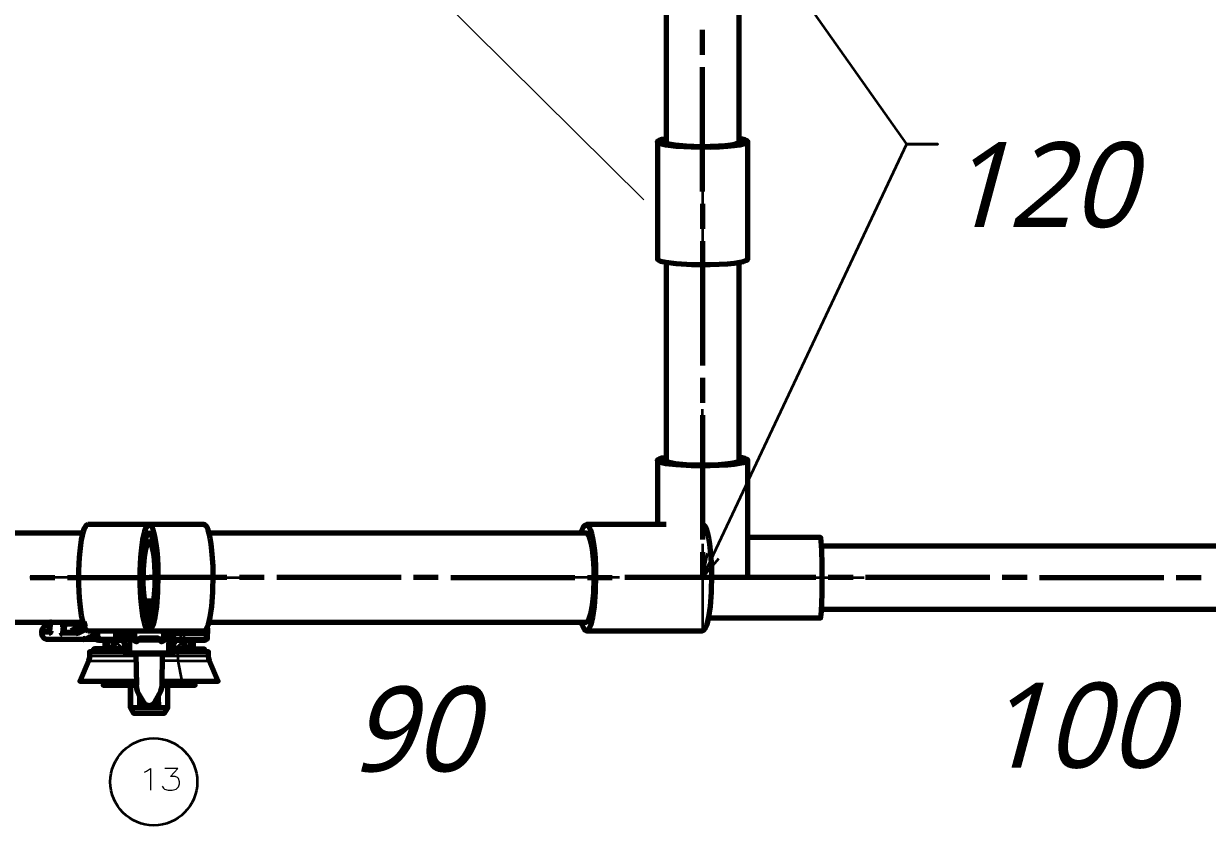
# Model space of a CAD drawing. Header units: millimetres. Extents: x 0 to 174, y 0 to 33.
# Drawn here: x 44.47 to 48.22, y 8.135 to 10.674 of the extents above; entities that cross this region are included whole.
import ezdxf

# ---------------------------------------------------------------- set-up
doc = ezdxf.new("R2010")
doc.units = ezdxf.units.MM
doc.layers.add('PDF_Geomertry', color=7, linetype='Continuous', true_color=0x405f80)
doc.layers.add('PDF_Text', color=7, linetype='Continuous')
doc.styles.add('PDF Lucida Handwriting Italic', font='')
doc.styles.get('PDF Lucida Handwriting Italic').set_extended_font_data('Lucida Handwriting', italic=True)

# ---------------------------------------------------------------- blocks, each defined once
blk = doc.blocks.new('SYM_13_034')
at = {"layer": 'PDF_Geomertry', "lineweight": 70}
for points in [[(-0.1032, 0.0993), (-0.2572, 0.0993), (-0.2592, 0.0994), (-0.2682, 0.1026), (-0.2746, 0.1097), (-0.2769, 0.119), (-0.2769, 0.1246), (-0.2747, 0.1335), (-0.2685, 0.1407), (-0.2486, 0.1546)], [(-0.2469, 0.1553), (-0.2471, 0.1553), (-0.2475, 0.155), (-0.2554, 0.1496)], [(-0.2486, 0.1524), (-0.2476, 0.1547)], [(-0.2465, 0.1535), (-0.2482, 0.1521)], [(-0.244, 0.1543), (-0.2465, 0.1535), (-0.2468, 0.1543), (-0.2467, 0.1546), (-0.2465, 0.155)], [(-0.209, 0.1546), (-0.2093, 0.1511), (-0.2093, 0.151), (-0.2093, 0.1507)], [(-0.2093, 0.1513), (-0.2093, 0.1506), (-0.209, 0.15), (-0.2086, 0.1496), (-0.2082, 0.1492), (-0.2074, 0.149), (-0.2036, 0.149)], [(-0.1458, 0.15), (-0.1863, 0.15), (-0.2036, 0.15), (-0.2032, 0.1546)], [(-0.2764, 0.1281), (-0.2767, 0.1246), (-0.2765, 0.1247), (-0.2765, 0.125), (-0.2761, 0.1253), (-0.2753, 0.1256), (-0.2726, 0.126), (-0.2725, 0.1274)], [(-0.2767, 0.1246), (-0.2765, 0.1197), (-0.2765, 0.1194), (-0.2765, 0.1194)], [(-0.276, 0.119), (-0.2746, 0.1219), (-0.2721, 0.1229), (-0.2726, 0.1229)], [(-0.276, 0.1189), (-0.276, 0.119), (-0.274, 0.1189), (-0.2732, 0.1221), (-0.2725, 0.1228), (-0.2722, 0.1229), (-0.2721, 0.1229)], [(-0.2543, 0.1189), (-0.2499, 0.1203), (-0.2471, 0.1239), (-0.2465, 0.1261)], [(-0.2104, 0.1154), (-0.2129, 0.1163), (-0.2143, 0.1183), (-0.2144, 0.1197)], [(-0.2104, 0.1396), (-0.2099, 0.1453)], [(-0.1437, 0.1435), (-0.1819, 0.1228), (-0.1865, 0.1211), (-0.1912, 0.1204), (-0.2061, 0.1204), (-0.2057, 0.1253), (-0.204, 0.144)], [(-0.1331, 0.1493), (-0.1529, 0.144), (-0.1843, 0.1271)], [(-0.1418, 0.1388), (-0.174, 0.1221)], [(-0.1376, 0.1313), (-0.16, 0.1197), (-0.1731, 0.1203)], [(-0.16, 0.1197), (-0.1646, 0.1179), (-0.1693, 0.1174)], [(-0.1313, 0.1271), (0.025, 0.1271)], [(-0.1056, 0.1271), (-0.1054, 0.1046), (-0.1043, 0.1007), (-0.1014, 0.0978), (-0.0975, 0.0968), (-0.0967, 0.0968), (-0.0956, 0.0968), (-0.0462, 0.0968), (-0.0333, 0.0968)], [(-0.0351, 0.1271), (-0.0347, 0.1046), (-0.0344, 0.1024), (-0.0318, 0.0983), (-0.0274, 0.0968)], [(-0.0186, 0.0942), (-0.019, 0.1181), (-0.0236, 0.1271)], [(-0.0187, 0.1271), (-0.019, 0.1181), (-0.0179, 0.1181)], [(0.0121, 0.1279), (0.0096, 0.1224), (0.009, 0.1181), (0.005, 0.1181), (-0.0021, 0.1181), (-0.0143, 0.1181), (-0.0156, 0.1181), (-0.0154, 0.1271)], [(-0.0156, 0.1181), (-0.0146, 0.0613), (-0.0135, 0.0574), (-0.0107, 0.0546), (-0.0068, 0.0535), (-0.0063, 0.0535), (0.0057, 0.0535), (0.1206, 0.0535), (0.1325, 0.0535), (0.1331, 0.0535), (0.136, 0.054), (0.1385, 0.0557), (0.1403, 0.0582), (0.1408, 0.0613)], [(0.009, 0.1181), (0.0163, 0.1182), (0.0168, 0.1182), (0.0168, 0.1182), (0.0168, 0.1094), (0.0168, 0.1094), (0.0158, 0.1094), (0.009, 0.1096), (0.0096, 0.1051), (0.0112, 0.1011), (0.014, 0.0975), (0.0176, 0.0949), (0.0215, 0.0933), (0.0257, 0.0928), (0.0257, 0.1006)], [(0.0169, 0.1182), (0.0182, 0.1229), (0.0257, 0.1271), (0.1006, 0.1271), (0.1051, 0.1258), (0.1094, 0.1182), (0.1094, 0.1094), (0.1081, 0.1047), (0.1006, 0.1006), (0.0929, 0.1006), (0.0919, 0.1014), (0.0918, 0.1031), (0.0344, 0.1031), (0.0343, 0.1014), (0.0333, 0.1006), (0.0257, 0.1006), (0.0211, 0.1019), (0.0169, 0.1094)], [(0.1094, 0.1182), (0.1094, 0.1182), (0.1104, 0.1182), (0.1172, 0.1181)], [(0.1418, 0.1181), (0.1406, 0.1181), (0.1283, 0.1181), (0.1213, 0.1181), (0.1172, 0.1181), (0.1167, 0.1225), (0.1144, 0.1274)], [(0.1325, 0.0535), (0.1361, 0.0546), (0.1386, 0.0574), (0.1396, 0.0613), (0.1408, 0.0613), (0.1418, 0.1181), (0.1417, 0.1271)], [(0.2486, 0.1181), (0.2407, 0.1181), (0.1731, 0.1181), (0.1639, 0.1181), (0.1443, 0.1181)], [(0.1547, 0.1046), (0.1542, 0.1015), (0.1525, 0.099), (0.1501, 0.0974), (0.1474, 0.0968), (0.1563, 0.0968), (0.1729, 0.0968), (0.2407, 0.0968), (0.2478, 0.1013), (0.2486, 0.1047), (0.2486, 0.1181), (0.2486, 0.1403)], [(0.2463, 0.1193), (0.2463, 0.1194), (0.2463, 0.1349), (0.2483, 0.1349), (0.2486, 0.1349), (0.2486, 0.1225), (0.2486, 0.1186)], [(-0.2572, 0.1003), (-0.1457, 0.1003), (-0.141, 0.1008), (-0.1367, 0.1025)], [(-0.1457, 0.1022), (-0.1415, 0.1028), (-0.1375, 0.1043)], [(-0.1456, 0.0996), (-0.141, 0.1001), (-0.1364, 0.1018)], [(-0.1342, 0.101), (-0.1353, 0.1018), (-0.1358, 0.1019), (-0.1364, 0.1018), (-0.1232, 0.1088)], [(-0.1054, 0.1046), (-0.0964, 0.1046), (-0.0956, 0.1046), (-0.0956, 0.0968)], [(-0.1051, 0.1046), (-0.104, 0.1003), (-0.1006, 0.0974)], [(-0.0768, 0.0964), (-0.0769, 0.0928), (-0.0769, 0.0922), (-0.0769, 0.0921)], [(-0.0457, 0.0806), (-0.0478, 0.0838), (-0.0486, 0.0876)], [(-0.0462, 0.1046), (-0.0462, 0.0968)], [(-0.0371, 0.1046), (-0.0364, 0.1015), (-0.0349, 0.099), (-0.0324, 0.0974), (-0.0296, 0.0968), (-0.0274, 0.0968), (-0.0207, 0.0968), (-0.0244, 0.0978), (-0.0271, 0.1007), (-0.0282, 0.1046)], [(-0.02, 0.0943), (-0.0182, 0.0906)], [(-0.0186, 0.094), (-0.0181, 0.0906), (-0.0171, 0.0886)], [(-0.0175, 0.0922), (-0.0157, 0.0865), (-0.015, 0.0808)], [(0.0333, 0.1006), (0.0333, 0.1006), (0.0336, 0.1006), (0.0926, 0.1006), (0.0929, 0.1006)], [(0.0343, 0.1014), (0.0343, 0.1013), (0.0342, 0.1007), (0.0336, 0.1006)], [(0.1006, 0.1006), (0.1006, 0.0928), (0.1049, 0.0933), (0.109, 0.0951), (0.1125, 0.0978), (0.1151, 0.1014), (0.1167, 0.1053), (0.1172, 0.1096), (0.11, 0.1094), (0.1094, 0.1094), (0.1094, 0.1094)], [(0.1413, 0.0808), (0.1419, 0.0865), (0.1437, 0.0922)], [(0.1414, 0.0838), (0.1429, 0.0879)], [(0.1433, 0.0886), (0.1464, 0.0942)], [(0.1517, 0.069), (0.1568, 0.069), (0.1571, 0.069), (0.1583, 0.0692), (0.1604, 0.07), (0.1612, 0.0707), (0.1608, 0.071), (0.1517, 0.075)], [(0.1636, 0.1046), (0.1626, 0.1007), (0.1599, 0.0978), (0.1563, 0.0968)], [(0.1729, 0.1046), (0.1729, 0.0968)], [(-0.0147, 0.06), (-0.1254, 0.06), (-0.1254, 0.0475), (-0.126, 0.0415), (-0.1286, 0.0321), (-0.1561, -0.0329), (0.0228, -0.0329)], [(-0.0165, 0.0679), (-0.0732, 0.0683), (-0.1069, 0.069), (-0.1089, 0.0692), (-0.109, 0.0692), (-0.109, 0.0692), (-0.1092, 0.0693), (-0.1115, 0.0686), (-0.1133, 0.0668), (-0.114, 0.0643)], [(-0.064, 0.0686), (-0.0708, 0.0686)], [(-0.039, 0.0703), (-0.0457, 0.0736), (-0.064, 0.0736), (-0.064, 0.0686), (-0.0315, 0.0686), (-0.0318, 0.0686)], [(-0.035, 0.0707), (-0.0332, 0.0694), (-0.0308, 0.069), (-0.0308, 0.069), (-0.0253, 0.069)], [(-0.0133, 0.0613), (-0.0128, 0.0582), (-0.0112, 0.0557), (-0.009, 0.054), (-0.0063, 0.0535)], [(0.0212, 0.0535), (0.0231, -0.0456)], [(0.105, 0.0535), (0.1033, -0.0456), (0.1022, -0.0551), (0.0997, -0.0647), (0.0956, -0.0735), (0.0799, -0.1006), (0.0789, -0.1022), (0.0715, -0.1083), (0.0622, -0.1103), (0.0531, -0.1075), (0.0464, -0.1006), (0.0307, -0.0735), (0.0267, -0.0647), (0.024, -0.0553), (0.0229, -0.0456)], [(0.1035, -0.0329), (0.1683, -0.0329), (0.2824, -0.0329), (0.2549, 0.0321), (0.2529, 0.0378), (0.2517, 0.0475), (0.2517, 0.06), (0.1536, 0.06), (0.14, 0.06)], [(0.1331, 0.0536), (0.1346, 0.0536)], [(0.2403, 0.0643), (0.2396, 0.0668), (0.2378, 0.0686), (0.2354, 0.0693), (0.2353, 0.0692), (0.2353, 0.0692), (0.2351, 0.0692), (0.2331, 0.069), (0.2146, 0.0685), (0.1468, 0.0679)], [(0.1581, 0.0686), (0.1578, 0.0686), (0.1903, 0.0686), (0.1903, 0.0736), (0.1719, 0.0736), (0.1653, 0.0703), (0.1635, 0.0708), (0.1628, 0.0708), (0.1618, 0.0704), (0.1599, 0.069), (0.1578, 0.0686), (0.1617, 0.069), (0.1653, 0.0703)], [(0.1903, 0.0686), (0.1971, 0.0686)], [(0.201, 0.0736), (0.2024, 0.0738), (0.2025, 0.0738), (0.2025, 0.0738)], [(0.2044, 0.0688), (0.2074, 0.0688), (0.2075, 0.0688)], [(0.2399, 0.0651), (0.2394, 0.0671)], [(-0.0763, -0.0329), (-0.0825, -0.045), (0.0229, -0.045)], [(0.1033, -0.045), (0.1329, -0.045), (0.2087, -0.045), (0.2025, -0.0329)], [(0.1222, -0.1175), (0.004, -0.1175), (0.004, -0.045), (0.004, -0.1175), (0.0139, -0.1344), (0.1124, -0.1344), (0.1222, -0.1175), (0.1222, -0.0449)], [(0.0347, -0.0804), (0.0332, -0.1174), (0.0335, -0.0979), (0.0336, -0.0785)], [(0.0915, -0.0804), (0.0931, -0.1174), (0.0928, -0.0979), (0.0926, -0.0785)]]:
    blk.add_lwpolyline(points, dxfattribs=at)
at = {"layer": 'PDF_Geomertry', "lineweight": 35}
for points in [[(-0.2572, 0.1022), (-0.264, 0.1038), (-0.2712, 0.1099), (-0.274, 0.1189), (-0.2543, 0.1189), (-0.2543, 0.1229), (-0.2519, 0.1238), (-0.2507, 0.1253), (-0.2504, 0.1265), (-0.2465, 0.1261), (-0.244, 0.1543), (-0.2435, 0.1546)], [(-0.2547, 0.1235), (-0.2533, 0.1236), (-0.2521, 0.1244), (-0.2512, 0.1256), (-0.2508, 0.1269), (-0.2504, 0.1265), (-0.2482, 0.1521), (-0.2486, 0.1524)], [(-0.2093, 0.1546), (-0.2125, 0.1196), (-0.2126, 0.1196), (-0.2144, 0.1197), (-0.2114, 0.1546)], [(-0.2121, 0.1196), (-0.2121, 0.1199), (-0.2121, 0.1201), (-0.2104, 0.1396), (-0.2097, 0.1394), (-0.2083, 0.1394), (-0.2079, 0.1436), (-0.2092, 0.144), (-0.2096, 0.1444), (-0.2099, 0.1449), (-0.2099, 0.1453), (-0.2093, 0.1513), (-0.2093, 0.1511)], [(-0.1529, 0.15), (-0.1529, 0.1492), (-0.1529, 0.144), (-0.204, 0.144)], [(-0.1863, 0.15), (-0.1858, 0.1546)], [(-0.2726, 0.126), (-0.2726, 0.1235), (-0.274, 0.1231), (-0.2754, 0.1222), (-0.2763, 0.121), (-0.2765, 0.1194), (-0.2761, 0.119), (-0.2769, 0.119)], [(-0.2769, 0.1246), (-0.2767, 0.1246)], [(-0.2725, 0.1274), (-0.2764, 0.1281), (-0.2746, 0.1332), (-0.2683, 0.1404), (-0.2554, 0.1496), (-0.2532, 0.1463), (-0.2661, 0.1372), (-0.2683, 0.1404), (-0.2685, 0.1407)], [(-0.2722, 0.1229), (-0.2742, 0.1225), (-0.2756, 0.121), (-0.2761, 0.119), (-0.276, 0.1189), (-0.2735, 0.1097), (-0.2668, 0.1029), (-0.2576, 0.1003), (-0.2572, 0.1003)], [(-0.276, 0.1189), (-0.274, 0.1189)], [(-0.274, 0.1189), (-0.274, 0.1189)], [(-0.251, 0.1269), (-0.2514, 0.1256), (-0.2522, 0.1244), (-0.2535, 0.1236), (-0.2547, 0.1235), (-0.2543, 0.1229), (-0.2721, 0.1229), (-0.2722, 0.1229), (-0.2726, 0.1235), (-0.2547, 0.1235), (-0.2547, 0.1274), (-0.2725, 0.1274), (-0.2718, 0.1297), (-0.2661, 0.1372)], [(-0.1693, 0.1174), (-0.1693, 0.1154), (-0.2104, 0.1154), (-0.2104, 0.1174), (-0.2115, 0.1176), (-0.2122, 0.1185), (-0.2125, 0.1196), (-0.2121, 0.1201), (-0.2101, 0.12), (-0.1824, 0.12), (-0.1781, 0.1206), (-0.174, 0.1221), (-0.1731, 0.1203), (-0.141, 0.1369)], [(-0.2101, 0.12), (-0.2101, 0.1181), (-0.1824, 0.1181), (-0.1693, 0.1174), (-0.2104, 0.1174), (-0.2101, 0.1181), (-0.2114, 0.1185), (-0.2118, 0.119), (-0.2121, 0.1196), (-0.2101, 0.12), (-0.2083, 0.1394), (-0.2044, 0.1394)], [(-0.2042, 0.1436), (-0.2079, 0.1436), (-0.2074, 0.149)], [(-0.1912, 0.1204), (-0.1912, 0.1206), (-0.1912, 0.1254), (-0.2057, 0.1253)], [(-0.1819, 0.1228), (-0.1843, 0.1271), (-0.1876, 0.1258), (-0.1912, 0.1254)], [(-0.1824, 0.12), (-0.1824, 0.1181), (-0.1776, 0.1186), (-0.1731, 0.1203)], [(-0.1592, 0.1179), (-0.164, 0.1161), (-0.1693, 0.1154)], [(-0.1364, 0.1297), (-0.1592, 0.1179), (-0.16, 0.1197)], [(-0.1421, 0.1394), (-0.1514, 0.1394)], [(-0.1407, 0.1394), (-0.1397, 0.1376)], [(-0.1367, 0.1025), (-0.1375, 0.1043), (-0.1056, 0.121)], [(-0.1056, 0.1188), (-0.1367, 0.1025), (-0.1364, 0.1018)], [(-0.1342, 0.101), (-0.121, 0.1044), (-0.1054, 0.1125)], [(-0.121, 0.1044), (-0.1232, 0.1088), (-0.1056, 0.1181)], [(-0.0957, 0.1271), (-0.0956, 0.1046), (-0.0462, 0.1046), (-0.0465, 0.1271)], [(-0.0374, 0.1271), (-0.0371, 0.1046), (-0.0347, 0.1046), (-0.0282, 0.1046), (-0.0261, 0.1042), (-0.0242, 0.1028), (-0.0206, 0.0978), (-0.0186, 0.094)], [(-0.0186, 0.0942), (-0.0175, 0.0922), (-0.0179, 0.1181), (-0.0178, 0.1271)], [(-0.0146, 0.0613), (-0.0133, 0.0613), (-0.0014, 0.0613), (-0.0021, 0.1181), (-0.0019, 0.1271)], [(-0.014, 0.1271), (-0.0143, 0.1181), (-0.0133, 0.0613)], [(0.0051, 0.1271), (0.005, 0.1181), (0.0057, 0.0613), (0.0057, 0.0535), (0.0021, 0.0546), (0.0003, 0.0563), (-0.001, 0.0586), (-0.0014, 0.0613), (-0.0001, 0.0613), (0.0015, 0.0613), (0.0018, 0.0582), (0.0028, 0.0557), (0.0033, 0.0547), (0.0057, 0.0535)], [(0.009, 0.1181), (0.0146, 0.1181), (0.0163, 0.1182), (0.0168, 0.1182)], [(0.009, 0.1096), (0.009, 0.1181), (0.0146, 0.1181), (0.0163, 0.1179), (0.0167, 0.1179), (0.0168, 0.1179), (0.0168, 0.1179), (0.0168, 0.1179), (0.0168, 0.1179)], [(0.009, 0.1181), (0.009, 0.1181)], [(0.1094, 0.1182), (0.1094, 0.1182), (0.1094, 0.1182), (0.1096, 0.1182), (0.11, 0.1182), (0.1117, 0.1181), (0.1172, 0.1181)], [(0.1094, 0.1179), (0.1117, 0.1181), (0.1172, 0.1181), (0.1172, 0.1096)], [(0.1172, 0.1181), (0.1172, 0.1181)], [(0.1211, 0.1271), (0.1213, 0.1181), (0.1206, 0.0613), (0.1206, 0.0535), (0.1229, 0.0539), (0.1249, 0.0551), (0.1265, 0.0571), (0.1276, 0.0613), (0.1264, 0.0613), (0.1247, 0.0613)], [(0.1282, 0.1271), (0.1283, 0.1181), (0.1276, 0.0613), (0.1396, 0.0613), (0.1406, 0.1181), (0.1404, 0.1271)], [(0.144, 0.1271), (0.1443, 0.1181), (0.1437, 0.0922), (0.1468, 0.0978), (0.1507, 0.1028), (0.1526, 0.1042), (0.1547, 0.1046), (0.1636, 0.1046), (0.1639, 0.1181), (0.1638, 0.1271)], [(0.1729, 0.1271), (0.1731, 0.1181), (0.1729, 0.1046), (0.2407, 0.1046), (0.2407, 0.0968), (0.2417, 0.0969), (0.2425, 0.0972), (0.2442, 0.0985), (0.2454, 0.1006), (0.2463, 0.1046), (0.2437, 0.1046), (0.2407, 0.1046), (0.2407, 0.1181), (0.2407, 0.1283)], [(-0.2572, 0.0993), (-0.2572, 0.1003), (-0.2572, 0.1022), (-0.1457, 0.1022), (-0.1457, 0.1003), (-0.1456, 0.0996), (-0.1033, 0.0996)], [(-0.064, 0.0968), (-0.064, 0.0736), (-0.0675, 0.0736), (-0.0679, 0.0714), (-0.0689, 0.0696), (-0.0699, 0.0689), (-0.0708, 0.0686), (-0.0782, 0.0688), (-0.0768, 0.0692), (-0.0757, 0.0701), (-0.0747, 0.0736), (-0.0761, 0.0738), (-0.0763, 0.0738), (-0.0763, 0.0738), (-0.0769, 0.0713), (-0.0788, 0.0694), (-0.0811, 0.0688), (-0.0821, 0.0693)], [(-0.0763, 0.0968), (-0.0763, 0.0738), (-0.0771, 0.0742)], [(-0.0769, 0.0921), (-0.0771, 0.0919)], [(-0.0675, 0.0968), (-0.0675, 0.0736), (-0.0747, 0.0736), (-0.0747, 0.0968)], [(-0.0486, 0.0876), (-0.0535, 0.0876), (-0.0535, 0.0968)], [(-0.0492, 0.0771), (-0.0514, 0.0799), (-0.0528, 0.0831), (-0.0535, 0.0876)], [(-0.0421, 0.0771), (-0.0457, 0.0736), (-0.0492, 0.0771), (-0.0457, 0.0806)], [(-0.0474, 0.084), (-0.0479, 0.086), (-0.0481, 0.0878), (-0.0486, 0.0876), (-0.0486, 0.0968)], [(-0.0149, 0.075), (-0.0253, 0.075), (-0.0382, 0.0878), (-0.0481, 0.0878), (-0.0481, 0.0968)], [(-0.0382, 0.0878), (-0.0451, 0.0808), (-0.035, 0.0707), (-0.0356, 0.0704), (-0.0421, 0.0771), (-0.0457, 0.0806), (-0.0451, 0.0808), (-0.0464, 0.0824), (-0.0474, 0.084), (-0.0382, 0.0878), (-0.0382, 0.0968)], [(-0.0462, 0.1046), (-0.0371, 0.1046)], [(-0.0147, 0.069), (-0.0253, 0.069), (-0.0253, 0.075), (-0.035, 0.0707), (-0.035, 0.0707)], [(0.1006, 0.0928), (0.0257, 0.0928)], [(0.0921, 0.1007), (0.0926, 0.1006)], [(0.1517, 0.075), (0.1517, 0.069), (0.141, 0.069)], [(0.1797, 0.0876), (0.1793, 0.0842), (0.1782, 0.0808), (0.1754, 0.0771), (0.1719, 0.0736), (0.1685, 0.0771), (0.1719, 0.0806), (0.1715, 0.0808), (0.1644, 0.0878), (0.1517, 0.075), (0.1411, 0.075)], [(0.1736, 0.084), (0.1726, 0.0824), (0.1715, 0.0808), (0.1612, 0.0707), (0.1618, 0.0704), (0.1685, 0.0771)], [(0.1636, 0.1046), (0.1729, 0.1046)], [(0.1749, 0.0968), (0.1749, 0.0876), (0.1743, 0.0878), (0.1742, 0.086), (0.1736, 0.084), (0.1644, 0.0878), (0.1644, 0.0968)], [(0.1644, 0.0878), (0.1743, 0.0878), (0.1743, 0.0968)], [(0.1797, 0.0968), (0.1797, 0.0876), (0.1749, 0.0876), (0.1742, 0.0838), (0.1719, 0.0806), (0.1754, 0.0771)], [(0.201, 0.0736), (0.2021, 0.0701), (0.2032, 0.0692), (0.2044, 0.0688), (0.1971, 0.0686), (0.1961, 0.0689), (0.1951, 0.0696), (0.1942, 0.0714), (0.1938, 0.0736), (0.1903, 0.0736), (0.1903, 0.0968)], [(0.201, 0.0968), (0.201, 0.0736), (0.1938, 0.0736), (0.1938, 0.0968)], [(0.2025, 0.0968), (0.2025, 0.0738), (0.2033, 0.0742)], [(0.2463, 0.1046), (0.2479, 0.1046), (0.2485, 0.1046), (0.2486, 0.1047)], [(-0.1254, 0.0475), (0.0214, 0.0475)], [(-0.0108, 0.0629), (-0.1026, 0.0638), (-0.114, 0.0643)], [(-0.0782, 0.0688), (-0.0811, 0.0688), (-0.0811, 0.0688)], [(-0.0308, 0.069), (-0.0315, 0.0686)], [(0.0015, 0.0613), (0.0035, 0.0613), (0.0057, 0.0613), (0.1206, 0.0613), (0.1228, 0.0613), (0.1247, 0.0613), (0.1239, 0.0565), (0.1226, 0.0546), (0.1221, 0.054), (0.1214, 0.0536), (0.1206, 0.0535)], [(0.1049, 0.0475), (0.1536, 0.0475), (0.1539, 0.0396), (0.155, 0.0321), (0.1046, 0.0321)], [(0.2403, 0.0643), (0.2343, 0.0639), (0.1604, 0.0631), (0.1328, 0.0629)], [(0.1536, 0.06), (0.1536, 0.0475), (0.2517, 0.0475)], [(0.1578, 0.0686), (0.1571, 0.069)], [(0.2025, 0.0738), (0.2032, 0.0713), (0.205, 0.0694), (0.2075, 0.0688), (0.2083, 0.0693)], [(-0.1286, 0.0321), (0.0217, 0.0321)], [(0.1683, -0.0329), (0.155, 0.0321), (0.2549, 0.0321)], [(0.13, -0.0329), (0.1329, -0.045)]]:
    blk.add_lwpolyline(points, dxfattribs=at)
at = {"layer": 'PDF_Geomertry', "lineweight": 70}
for points in [[(-0.2532, 0.1463), (-0.2547, 0.1274), (-0.251, 0.1269), (-0.2508, 0.1269), (-0.2486, 0.1524)], [(-0.1342, 0.101), (-0.1399, 0.0999), (-0.1456, 0.0996), (-0.1399, 0.0999)], [(-0.0356, 0.0704), (-0.0336, 0.069), (-0.0315, 0.0686), (-0.0354, 0.069), (-0.039, 0.0703), (-0.0372, 0.0708), (-0.0365, 0.0708)]]:
    blk.add_lwpolyline(points, close=True, dxfattribs=at)
for points in [[(-0.0789, 0.0968), (-0.0776, 0.0946), (-0.0771, 0.0919), (-0.0771, 0.0742, -0.408431), (-0.0821, 0.0693), (-0.1092, 0.0693), (-0.11, 0.0692), (-0.1131, 0.0674), (-0.114, 0.0643), (-0.114, 0.06)], [(0.2033, 0.0968), (0.2033, 0.0742, 0.431873), (0.2083, 0.0693), (0.2354, 0.0693), (0.2388, 0.0679), (0.2401, 0.0654), (0.2403, 0.0643), (0.2403, 0.06)]]:
    blk.add_lwpolyline(points, format="xyb", dxfattribs=at)

msp = doc.modelspace()

# ---------------------------------------------------------------- linework, layer by layer
at = {"layer": 'PDF_Geomertry', "color": 18, "lineweight": 35, "true_color": 0x260000}
for points in [[(46.6208, 13.4233), (47.2274, 12.4838), (47.3257, 12.4838), (47.2274, 12.4838), (46.6208, 11.2076), (47.2671, 10.2922), (47.3656, 10.2922), (47.2671, 10.2922), (46.6208, 8.9193)], [(46.6208, 10.5753), (46.6208, 10.654)], [(46.6208, 10.1422), (46.6208, 10.536)], [(46.6208, 10.1926), (46.6208, 10.4621)], [(46.6208, 10.1532), (46.6208, 10.0744)], [(46.6208, 10.1028), (46.6208, 10.0242)], [(46.6208, 10.0351), (46.6208, 9.7656)], [(46.6208, 9.9847), (46.6208, 9.591)], [(46.6208, 9.5517), (46.6208, 9.4729)], [(46.6208, 9.1836), (46.6208, 9.4531)], [(46.6208, 9.4336), (46.6208, 9.0399)], [(46.6208, 9.1442), (46.6208, 9.0654)], [(46.6208, 9.0261), (46.6208, 8.7565)], [(46.6208, 9.0004), (46.6208, 8.9218)], [(46.6347, 8.9968), (46.6208, 8.9193), (46.6717, 8.9794)], [(44.6913, 8.9193), (44.489, 8.9193)], [(44.4903, 8.9193), (44.569, 8.9193)], [(44.6083, 8.9193), (45.0021, 8.9193)], [(44.8754, 8.9193), (44.6826, 8.9193)], [(45.114, 8.9193), (44.6919, 8.9193)], [(44.7307, 8.9193), (44.8093, 8.9193)], [(44.8488, 8.9193), (45.051, 8.9193)], [(44.9935, 8.9193), (44.9147, 8.9193)], [(45.0283, 8.9193), (45.0418, 8.9193)], [(45.0329, 8.9193), (45.2257, 8.9193)], [(45.2321, 8.9193), (45.1535, 8.9193)], [(45.6653, 8.9193), (45.2715, 8.9193)], [(45.7833, 8.9193), (45.7046, 8.9193)], [(45.8226, 8.9193), (46.2164, 8.9193)], [(46.3579, 8.9193), (46.0681, 8.9193)], [(46.2558, 8.9193), (46.3344, 8.9193)], [(46.3739, 8.9193), (46.796, 8.9193)], [(46.476, 8.9193), (46.3972, 8.9193)], [(46.7289, 8.9193), (46.4831, 8.9193)], [(46.5464, 8.9193), (46.4853, 8.9193)], [(46.5154, 8.9193), (46.8053, 8.9193)], [(46.9794, 8.9193), (46.5857, 8.9193)], [(46.8469, 8.9193), (46.7683, 8.9193)], [(46.8864, 8.9193), (47.1322, 8.9193)], [(47.0975, 8.9193), (47.0188, 8.9193)], [(47.5306, 8.9193), (47.1369, 8.9193)], [(47.6487, 8.9193), (47.57, 8.9193)], [(47.6881, 8.9193), (48.0818, 8.9193)], [(48.1211, 8.9193), (48.1999, 8.9193)], [(46.6208, 8.8824), (46.6208, 8.7633)]]:
    msp.add_lwpolyline(points, dxfattribs=at)
at = {"layer": 'PDF_Geomertry', "color": 7, "lineweight": 13}
msp.add_lwpolyline([(45.3439, 11.1964), (46.434, 10.1153)], dxfattribs=at)
at = {"layer": 'PDF_Geomertry', "lineweight": 70}
for points in [[(46.5053, 11.0085), (46.5053, 10.2994), (46.5054, 10.2988), (46.5057, 10.2981), (46.5074, 10.2967), (46.5151, 10.2936), (46.534, 10.29), (46.5687, 10.2867), (46.6181, 10.2851), (46.645, 10.2854), (46.6706, 10.2865), (46.6924, 10.2882), (46.7106, 10.2904), (46.7225, 10.2926), (46.731, 10.2951), (46.7346, 10.2969), (46.7363, 10.2994), (46.7363, 11.0085)], [(46.4776, 10.2994), (46.4776, 9.9283), (46.4778, 9.9276), (46.4782, 9.9268), (46.4797, 9.9253), (46.4869, 9.9219), (46.5043, 9.9179), (46.5368, 9.9139), (46.5857, 9.9111), (46.6446, 9.9108), (46.6733, 9.9118), (46.6999, 9.9135), (46.7211, 9.9157), (46.7388, 9.9182), (46.7501, 9.9207), (46.7582, 9.9233), (46.7619, 9.9254), (46.7633, 9.9268), (46.7639, 9.9283), (46.7639, 10.2994), (46.7633, 10.2979), (46.7619, 10.2965), (46.7582, 10.2944), (46.7501, 10.2918), (46.7388, 10.2893), (46.721, 10.2868), (46.6997, 10.2846), (46.6732, 10.2829), (46.6444, 10.2819), (46.5856, 10.2822), (46.5367, 10.285), (46.5043, 10.2892), (46.4869, 10.2932), (46.4797, 10.2965), (46.4782, 10.2979), (46.4778, 10.2988), (46.4776, 10.2994), (46.4778, 10.3001), (46.4782, 10.301), (46.4801, 10.3026), (46.4843, 10.3047), (46.4931, 10.3075), (46.5053, 10.3099)], [(46.7639, 10.2994), (46.7637, 10.3001), (46.7633, 10.3008), (46.7618, 10.3024), (46.7546, 10.3057), (46.7372, 10.3097), (46.7363, 10.3099)], [(46.5053, 9.9178), (46.5053, 9.2904), (46.5054, 9.2897), (46.5057, 9.289), (46.5074, 9.2876), (46.5151, 9.2846), (46.534, 9.2808), (46.5687, 9.2775), (46.6181, 9.276), (46.645, 9.2764), (46.6706, 9.2774), (46.6924, 9.2792), (46.7106, 9.2814), (46.7225, 9.2836), (46.731, 9.2861), (46.7346, 9.2879), (46.7363, 9.2904), (46.7363, 9.9178)], [(46.7639, 8.9193), (46.7639, 9.2904), (46.7633, 9.2889), (46.7619, 9.2875), (46.7582, 9.2854), (46.7501, 9.2828), (46.7388, 9.2803), (46.721, 9.2776), (46.6997, 9.2756), (46.6732, 9.2739), (46.6444, 9.2729), (46.5856, 9.2732), (46.5367, 9.276), (46.5043, 9.28), (46.4869, 9.284), (46.4797, 9.2875), (46.4782, 9.2889), (46.4778, 9.2897), (46.4776, 9.2904), (46.4778, 9.2911), (46.4782, 9.2918), (46.4801, 9.2936), (46.4843, 9.2957), (46.4931, 9.2983), (46.5053, 9.3008)], [(46.7639, 9.2904), (46.7637, 9.2911), (46.7633, 9.2918), (46.7618, 9.2933), (46.7546, 9.2967), (46.7372, 9.3007), (46.7363, 9.3008)], [(46.4776, 9.2904), (46.4776, 9.0874)], [(44.9053, 8.7511), (45.0411, 8.7511), (45.0432, 8.7515), (45.0454, 8.7529), (45.0499, 8.7588), (45.0551, 8.7713), (45.0607, 8.7935), (45.0658, 8.8278), (45.0694, 8.8738), (45.0706, 8.9271), (45.07, 8.9544), (45.0686, 8.9807), (45.0665, 9.0046), (45.0639, 9.0263), (45.061, 9.0439), (45.0576, 9.0587), (45.0544, 9.0693), (45.0511, 9.0776), (45.0482, 9.0825), (45.0457, 9.0854), (45.0435, 9.0869), (45.0411, 9.0874), (44.8672, 9.0874), (44.6728, 9.0874)], [(44.8672, 8.7511), (44.8693, 8.7515), (44.8714, 8.7529), (44.876, 8.7588), (44.8811, 8.7713), (44.8867, 8.7935), (44.8918, 8.8278), (44.8954, 8.8738), (44.8965, 8.9271), (44.896, 8.9544), (44.8946, 8.9807), (44.8925, 9.0046), (44.8899, 9.0263), (44.8869, 9.0439), (44.8836, 9.0587), (44.8804, 9.0693), (44.8771, 9.0776), (44.8742, 9.0825), (44.8717, 9.0854), (44.8694, 9.0869), (44.8672, 9.0874)], [(46.2364, 9.0599), (46.2386, 9.0674), (46.2438, 9.0799), (46.2483, 9.0857), (46.2504, 9.0869), (46.2525, 9.0874), (46.2536, 9.0872), (46.2547, 9.0869), (46.2569, 9.0854), (46.2596, 9.0825), (46.2624, 9.0776), (46.2658, 9.0693), (46.2689, 9.0587), (46.2722, 9.0439), (46.2751, 9.0263), (46.2779, 9.0046), (46.2799, 8.9807), (46.2812, 8.9544), (46.2819, 8.9271), (46.2808, 8.8738), (46.2772, 8.8278), (46.2721, 8.7935), (46.2665, 8.7713), (46.2613, 8.7588), (46.2568, 8.7529), (46.2546, 8.7515), (46.2525, 8.7511), (46.6208, 8.7511), (46.6229, 8.7515), (46.625, 8.7529), (46.6296, 8.7588), (46.6347, 8.7713), (46.6403, 8.7935), (46.6454, 8.8278), (46.649, 8.8738), (46.6501, 8.9271), (46.6496, 8.9544), (46.6482, 8.9807), (46.6461, 9.0046), (46.6435, 9.0263), (46.6406, 9.0439), (46.6372, 9.0587), (46.634, 9.0693), (46.6307, 9.0776), (46.6278, 9.0825), (46.6253, 9.0854), (46.6231, 9.0869), (46.6208, 9.0874)], [(46.5053, 9.0874), (46.2525, 9.0874)], [(44.6569, 9.0599), (43.4582, 9.0599), (43.4572, 9.0597), (43.4553, 9.0589), (43.4532, 9.0569), (43.4489, 9.0493), (43.444, 9.0335), (43.4392, 9.0065), (43.4353, 8.9674), (43.4339, 8.9192), (43.4343, 8.8939), (43.4354, 8.8696), (43.4372, 8.8475), (43.4397, 8.8276), (43.4425, 8.8119), (43.4456, 8.799), (43.4485, 8.7904), (43.4514, 8.7842), (43.4539, 8.7808), (43.456, 8.7792), (43.4582, 8.7786), (44.6569, 8.7786)], [(45.0574, 8.7786), (46.2525, 8.7786), (46.2535, 8.7788), (46.2554, 8.7796), (46.2575, 8.7815), (46.2618, 8.7892), (46.2668, 8.8047), (46.2717, 8.8315), (46.2756, 8.8701), (46.2771, 8.9179), (46.2768, 8.9429), (46.2757, 8.9672), (46.2739, 8.9893), (46.2714, 9.0094), (46.2688, 9.0251), (46.2656, 9.0383), (46.2626, 9.0472), (46.2596, 9.0539), (46.2571, 9.0574), (46.2549, 9.0592), (46.2525, 9.0599), (45.0574, 9.0599)], [(46.64, 8.7922), (46.9944, 8.7922), (46.9946, 8.7922), (46.9946, 8.7922), (46.9947, 8.7922), (46.9949, 8.7925), (46.9956, 8.7947), (46.9971, 8.8119), (46.999, 8.8678), (46.999, 8.9631), (46.9981, 9.0051), (46.9965, 9.0343), (46.9956, 9.0433), (46.9944, 9.0464), (46.7639, 9.0464)], [(46.9975, 8.8197), (48.4213, 8.8197), (48.4213, 8.8197), (48.4214, 8.8197), (48.4214, 8.8199), (48.4217, 8.8206), (48.4224, 8.824), (48.4239, 8.849), (48.425, 8.9175), (48.4247, 8.9612), (48.4236, 8.9967), (48.4225, 9.0131), (48.4213, 9.0188), (46.9975, 9.0188)], [(46.2364, 8.7788), (46.2396, 8.7683), (46.2429, 8.7604), (46.2457, 8.7557), (46.2482, 8.7529), (46.2504, 8.7515), (46.2525, 8.7511)]]:
    msp.add_lwpolyline(points, dxfattribs=at)
at = {"layer": 'PDF_Geomertry', "color": 1, "lineweight": 70}
for points in [[(46.6208, 10.5753), (46.6208, 10.654)], [(46.6208, 10.1422), (46.6208, 10.536)], [(46.6208, 10.1028), (46.6208, 10.024)], [(46.6208, 9.9847), (46.6208, 9.591)], [(46.6208, 9.5517), (46.6208, 9.4729)], [(46.6208, 9.4336), (46.6208, 9.0399)], [(46.6208, 9.0004), (46.6208, 8.9193), (46.3739, 8.9193)], [(45.114, 8.9193), (44.8672, 8.9193)], [(45.2322, 8.9193), (45.1535, 8.9193)], [(45.6653, 8.9193), (45.2715, 8.9193)], [(45.7833, 8.9193), (45.7046, 8.9193)], [(45.8226, 8.9193), (46.2164, 8.9193)], [(46.2558, 8.9193), (46.3346, 8.9193)]]:
    msp.add_lwpolyline(points, dxfattribs=at)
at = {"layer": 'PDF_Geomertry', "lineweight": 70}
for points in [[(44.8672, 8.7786), (44.8681, 8.7788), (44.87, 8.7796), (44.8721, 8.7815), (44.8765, 8.7892), (44.8814, 8.8047), (44.8864, 8.8315), (44.8901, 8.8701), (44.8918, 8.9179), (44.8914, 8.9429), (44.8903, 8.9672), (44.8885, 8.9893), (44.886, 9.0094), (44.8833, 9.0251), (44.8803, 9.0383), (44.8774, 9.0472), (44.8743, 9.0539), (44.8718, 9.0574), (44.8696, 9.0592), (44.8672, 9.0599), (44.8663, 9.0597), (44.8643, 9.0589), (44.8622, 9.0569), (44.8579, 9.0493), (44.8531, 9.0335), (44.8482, 9.0065), (44.8443, 8.9674), (44.8429, 8.9192), (44.8433, 8.8939), (44.8444, 8.8696), (44.8462, 8.8475), (44.8488, 8.8276), (44.8515, 8.8119), (44.8546, 8.799), (44.8574, 8.7904), (44.8604, 8.7842), (44.8629, 8.7808), (44.865, 8.7792)], [(44.8672, 9.0599), (44.8663, 9.0597), (44.8643, 9.0589), (44.8622, 9.0569), (44.8579, 9.0493), (44.8531, 9.0335), (44.8482, 9.0065), (44.8443, 8.9674), (44.8429, 8.9192), (44.8433, 8.8939), (44.8444, 8.8696), (44.8462, 8.8475), (44.8488, 8.8276), (44.8515, 8.8119), (44.8546, 8.799), (44.8574, 8.7904), (44.8604, 8.7842), (44.8629, 8.7808), (44.865, 8.7792), (44.8672, 8.7786), (44.8681, 8.7788), (44.87, 8.7796), (44.8721, 8.7815), (44.8765, 8.7892), (44.8814, 8.8047), (44.8864, 8.8315), (44.8901, 8.8701), (44.8918, 8.9179), (44.8914, 8.9429), (44.8903, 8.9672), (44.8885, 8.9893), (44.886, 9.0094), (44.8833, 9.0251), (44.8803, 9.0383), (44.8774, 9.0472), (44.8743, 9.0539), (44.8718, 9.0574), (44.8696, 9.0592)], [(44.8672, 8.8063), (44.8651, 8.8068), (44.8631, 8.8087), (44.8608, 8.8125), (44.8579, 8.8196), (44.8553, 8.8293), (44.8526, 8.8435), (44.8506, 8.8604), (44.8489, 8.8807), (44.8479, 8.9025), (44.8482, 8.9469), (44.8513, 8.9843), (44.8554, 9.0097), (44.8599, 9.024), (44.8636, 9.0304), (44.8654, 9.0318), (44.8663, 9.0322), (44.8672, 9.0322), (44.8663, 9.0322), (44.8654, 9.0318), (44.8636, 9.0304), (44.8599, 9.024), (44.8554, 9.0097), (44.8513, 8.9843), (44.8482, 8.9469), (44.8479, 8.9025), (44.8489, 8.8807), (44.8506, 8.8604), (44.8526, 8.8435), (44.8553, 8.8293), (44.8579, 8.8196), (44.8608, 8.8125), (44.8631, 8.8087), (44.8651, 8.8068)], [(44.8672, 9.0322), (44.8694, 9.0315), (44.8715, 9.0294), (44.8739, 9.0256), (44.8768, 9.0181), (44.8793, 9.0082), (44.8821, 8.9938), (44.8842, 8.9768), (44.8858, 8.9565), (44.8868, 8.9347), (44.8863, 8.8907), (44.8833, 8.8538), (44.879, 8.8286), (44.8746, 8.8144), (44.8707, 8.8081), (44.8689, 8.8067), (44.8681, 8.8064), (44.8672, 8.8063), (44.8681, 8.8064), (44.8689, 8.8067), (44.8707, 8.8081), (44.8746, 8.8144), (44.879, 8.8286), (44.8833, 8.8538), (44.8863, 8.8907), (44.8868, 8.9347), (44.8858, 8.9565), (44.8842, 8.9768), (44.8821, 8.9938), (44.8793, 9.0082), (44.8768, 9.0181), (44.8739, 9.0256), (44.8715, 9.0294), (44.8694, 9.0315)]]:
    msp.add_lwpolyline(points, close=True, dxfattribs=at)
at = {"layer": 'PDF_Geomertry', "color": 3, "lineweight": 70}
for points in [[(44.4903, 8.9193), (44.569, 8.9193)], [(44.6083, 8.9193), (44.8672, 8.9193)], [(46.9794, 8.9193), (46.6208, 8.9193)], [(47.0975, 8.9193), (47.0188, 8.9193)], [(47.5306, 8.9193), (47.1369, 8.9193)], [(47.6487, 8.9193), (47.57, 8.9193)], [(47.6881, 8.9193), (48.0818, 8.9193)], [(48.1211, 8.9193), (48.1999, 8.9193)]]:
    msp.add_lwpolyline(points, dxfattribs=at)
at = {"layer": 'PDF_Geomertry', "color": 165, "lineweight": 70, "true_color": 0x5267a5}
msp.add_lwpolyline([(44.8672, 8.7511), (44.8672, 8.8528)], dxfattribs=at)
at = {"layer": 'PDF_Geomertry', "color": 18, "lineweight": 13, "true_color": 0x260000}
for points in [[(44.8524, 8.3029), (44.859, 8.3063), (44.8712, 8.3151), (44.8712, 8.2462)], [(44.909, 8.2585), (44.9124, 8.2529), (44.9157, 8.2496), (44.9279, 8.2462), (44.9401, 8.2462), (44.9535, 8.2496), (44.9601, 8.2563), (44.9635, 8.2663), (44.9635, 8.2729), (44.9601, 8.2829), (44.9568, 8.2863), (44.9501, 8.2896), (44.9346, 8.2896), (44.9579, 8.3151), (44.9168, 8.3151)]]:
    msp.add_lwpolyline(points, dxfattribs=at)
at = {"layer": 'PDF_Geomertry', "color": 18, "lineweight": 35, "true_color": 0x260000}
msp.add_circle((44.882, 8.2725), 0.1378, dxfattribs=at)
at = {"layer": 'PDF_Geomertry', "lineweight": 70}
for centre, ratio, start_param, end_param in [((44.6728, 8.9192), 0.171993, 6.281704, 9.425029), ((44.8671, 8.9192), 0.172016, 6.278761, 9.430261)]:
    msp.add_ellipse(centre, major_axis=(0, 0.1681), ratio=ratio, start_param=start_param, end_param=end_param, dxfattribs=at)

# ---------------------------------------------------------------- block references
msp.add_blockref('SYM_13_034', (44.804, 8.624))

# ---------------------------------------------------------------- texts
at = {"layer": 'PDF_Text', "char_height": 0.26906, "attachment_point": 7, "style": 'PDF Lucida Handwriting Italic'}
for s, insert in [('120', (47.3871, 10.0256)), ('100', (47.5049, 8.3135)), ('90', (45.5029, 8.3018))]:
    msp.add_mtext(s, dxfattribs=dict(at, insert=insert))

doc.saveas('drawing.dxf')
